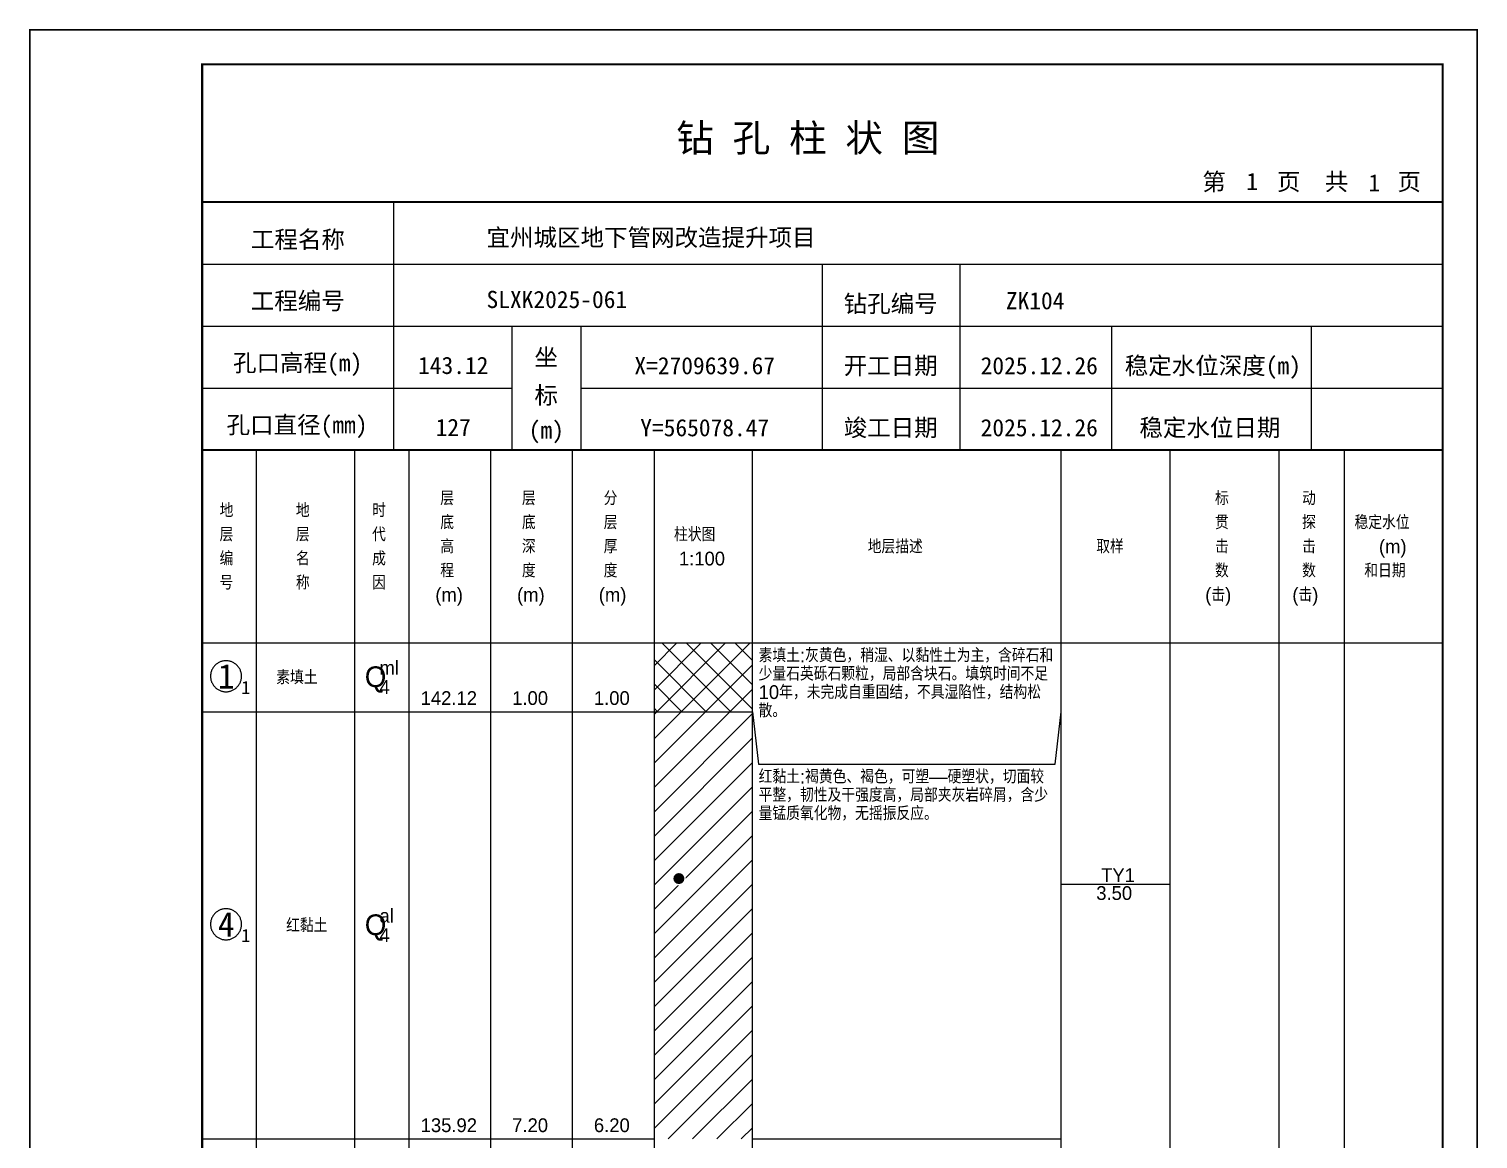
# Model space of a CAD drawing. Header units: millimetres. Extents: x 12489 to 89920, y 4630 to 4927.
# Drawn here: x 57589.3 to 57799.6, y 4765.7 to 4926.8 of the extents above; entities that cross this region are included whole.
import ezdxf
from ezdxf.enums import TextEntityAlignment as Align

# ---------------------------------------------------------------- set-up
doc = ezdxf.new("R2010")
doc.units = ezdxf.units.MM
doc.layers.add('GICAD_QUYANG', color=7, linetype='Continuous')
doc.layers.add('ZZT_TC', color=7, linetype='Continuous')
doc.styles.add('成果图图块', font='', dxfattribs={"height": 2.5})
doc.styles.add('成果图模板', font='')
doc.styles.add('成果图模板标题', font='simhei.ttf')
doc.styles.add('成果图表体', font='Comfont.shx', dxfattribs={"height": 2, "bigfont": 'Hztxt12a.shx'})
doc.styles.get('成果图图块').set_extended_font_data('FangSong_GB2312')
doc.styles.get('成果图模板').set_extended_font_data('FangSong_GB2312')

# ---------------------------------------------------------------- blocks, each defined once
blk = doc.blocks.new('DCBH-1-1-1400', base_point=(0.3, -0.11))
at = {"layer": 'ZZT_TC', "color": 7}
blk.add_polyline3d([(-0.19, 2.31, 0), (-0.3, 2.31, 0), (-0.41, 2.3, 0), (-0.52, 2.29, 0), (-0.63, 2.27, 0), (-0.73, 2.24, 0), (-0.84, 2.21, 0), (-0.95, 2.18, 0), (-1.05, 2.14, 0), (-1.15, 2.09, 0), (-1.25, 2.04, 0), (-1.35, 1.99, 0), (-1.44, 1.93, 0), (-1.53, 1.87, 0), (-1.62, 1.8, 0), (-1.7, 1.73, 0), (-1.78, 1.65, 0), (-1.86, 1.57, 0), (-1.93, 1.49, 0), (-2, 1.4, 0), (-2.06, 1.31, 0), (-2.12, 1.22, 0), (-2.17, 1.12, 0), (-2.22, 1.02, 0), (-2.27, 0.92, 0), (-2.31, 0.82, 0), (-2.34, 0.71, 0), (-2.37, 0.61, 0), (-2.4, 0.5, 0), (-2.41, 0.39, 0), (-2.43, 0.28, 0), (-2.44, 0.17, 0), (-2.44, 0.06, 0), (-2.44, -0.05, 0), (-2.43, -0.16, 0), (-2.41, -0.27, 0), (-2.4, -0.38, 0), (-2.37, -0.49, 0), (-2.34, -0.6, 0), (-2.31, -0.7, 0), (-2.27, -0.8, 0), (-2.22, -0.9, 0), (-2.17, -1, 0), (-2.12, -1.1, 0), (-2.06, -1.19, 0), (-2, -1.28, 0), (-1.93, -1.37, 0), (-1.86, -1.45, 0), (-1.78, -1.53, 0), (-1.7, -1.61, 0), (-1.62, -1.68, 0), (-1.53, -1.75, 0), (-1.44, -1.81, 0), (-1.35, -1.87, 0), (-1.25, -1.93, 0), (-1.15, -1.98, 0), (-1.05, -2.02, 0), (-0.95, -2.06, 0), (-0.84, -2.1, 0), (-0.73, -2.13, 0), (-0.63, -2.15, 0), (-0.52, -2.17, 0), (-0.41, -2.18, 0), (-0.3, -2.19, 0), (-0.19, -2.19, 0), (-0.08, -2.19, 0), (0.03, -2.18, 0), (0.14, -2.17, 0), (0.25, -2.15, 0), (0.36, -2.13, 0), (0.47, -2.1, 0), (0.57, -2.06, 0), (0.67, -2.02, 0), (0.77, -1.98, 0), (0.87, -1.93, 0), (0.97, -1.87, 0), (1.06, -1.81, 0), (1.15, -1.75, 0), (1.24, -1.68, 0), (1.32, -1.61, 0), (1.4, -1.53, 0), (1.48, -1.45, 0), (1.55, -1.37, 0), (1.62, -1.28, 0), (1.68, -1.19, 0), (1.74, -1.1, 0), (1.8, -1, 0), (1.85, -0.9, 0), (1.89, -0.8, 0), (1.93, -0.7, 0), (1.97, -0.6, 0), (2, -0.49, 0), (2.02, -0.38, 0), (2.04, -0.27, 0), (2.05, -0.16, 0), (2.06, -0.05, 0), (2.06, 0.06, 0), (2.06, 0.17, 0), (2.05, 0.28, 0), (2.04, 0.39, 0), (2.02, 0.5, 0), (2, 0.61, 0), (1.97, 0.71, 0), (1.93, 0.82, 0), (1.89, 0.92, 0), (1.85, 1.02, 0), (1.8, 1.12, 0), (1.74, 1.22, 0), (1.68, 1.31, 0), (1.62, 1.4, 0), (1.55, 1.49, 0), (1.48, 1.57, 0), (1.4, 1.65, 0), (1.32, 1.73, 0), (1.24, 1.8, 0), (1.15, 1.87, 0), (1.06, 1.93, 0), (0.97, 1.99, 0), (0.87, 2.04, 0), (0.77, 2.09, 0), (0.67, 2.14, 0), (0.57, 2.18, 0), (0.47, 2.21, 0), (0.36, 2.24, 0), (0.25, 2.27, 0), (0.14, 2.29, 0), (0.03, 2.3, 0), (-0.08, 2.31, 0), (-0.19, 2.31, 0)], dxfattribs=at)
at = {"style": '成果图图块'}
blk.add_text('1', height=3.57, dxfattribs=at).set_placement((-0.16, -1.74), align=Align.CENTER)
blk.add_text('1', height=1.91, dxfattribs=at).set_placement((2.03, -2.53))
blk = doc.blocks.new('DCBH-1-1-1401', base_point=(0.3, -0.11))
at = {"layer": 'ZZT_TC', "color": 7}
blk.add_polyline3d([(-0.19, 2.31, 0), (-0.3, 2.31, 0), (-0.41, 2.3, 0), (-0.52, 2.29, 0), (-0.63, 2.27, 0), (-0.73, 2.24, 0), (-0.84, 2.21, 0), (-0.95, 2.18, 0), (-1.05, 2.14, 0), (-1.15, 2.09, 0), (-1.25, 2.04, 0), (-1.35, 1.99, 0), (-1.44, 1.93, 0), (-1.53, 1.87, 0), (-1.62, 1.8, 0), (-1.7, 1.73, 0), (-1.78, 1.65, 0), (-1.86, 1.57, 0), (-1.93, 1.49, 0), (-2, 1.4, 0), (-2.06, 1.31, 0), (-2.12, 1.22, 0), (-2.17, 1.12, 0), (-2.22, 1.02, 0), (-2.27, 0.92, 0), (-2.31, 0.82, 0), (-2.34, 0.71, 0), (-2.37, 0.61, 0), (-2.4, 0.5, 0), (-2.41, 0.39, 0), (-2.43, 0.28, 0), (-2.44, 0.17, 0), (-2.44, 0.06, 0), (-2.44, -0.05, 0), (-2.43, -0.16, 0), (-2.41, -0.27, 0), (-2.4, -0.38, 0), (-2.37, -0.49, 0), (-2.34, -0.6, 0), (-2.31, -0.7, 0), (-2.27, -0.8, 0), (-2.22, -0.9, 0), (-2.17, -1, 0), (-2.12, -1.1, 0), (-2.06, -1.19, 0), (-2, -1.28, 0), (-1.93, -1.37, 0), (-1.86, -1.45, 0), (-1.78, -1.53, 0), (-1.7, -1.61, 0), (-1.62, -1.68, 0), (-1.53, -1.75, 0), (-1.44, -1.81, 0), (-1.35, -1.87, 0), (-1.25, -1.93, 0), (-1.15, -1.98, 0), (-1.05, -2.02, 0), (-0.95, -2.06, 0), (-0.84, -2.1, 0), (-0.73, -2.13, 0), (-0.63, -2.15, 0), (-0.52, -2.17, 0), (-0.41, -2.18, 0), (-0.3, -2.19, 0), (-0.19, -2.19, 0), (-0.08, -2.19, 0), (0.03, -2.18, 0), (0.14, -2.17, 0), (0.25, -2.15, 0), (0.36, -2.13, 0), (0.47, -2.1, 0), (0.57, -2.06, 0), (0.67, -2.02, 0), (0.77, -1.98, 0), (0.87, -1.93, 0), (0.97, -1.87, 0), (1.06, -1.81, 0), (1.15, -1.75, 0), (1.24, -1.68, 0), (1.32, -1.61, 0), (1.4, -1.53, 0), (1.48, -1.45, 0), (1.55, -1.37, 0), (1.62, -1.28, 0), (1.68, -1.19, 0), (1.74, -1.1, 0), (1.8, -1, 0), (1.85, -0.9, 0), (1.89, -0.8, 0), (1.93, -0.7, 0), (1.97, -0.6, 0), (2, -0.49, 0), (2.02, -0.38, 0), (2.04, -0.27, 0), (2.05, -0.16, 0), (2.06, -0.05, 0), (2.06, 0.06, 0), (2.06, 0.17, 0), (2.05, 0.28, 0), (2.04, 0.39, 0), (2.02, 0.5, 0), (2, 0.61, 0), (1.97, 0.71, 0), (1.93, 0.82, 0), (1.89, 0.92, 0), (1.85, 1.02, 0), (1.8, 1.12, 0), (1.74, 1.22, 0), (1.68, 1.31, 0), (1.62, 1.4, 0), (1.55, 1.49, 0), (1.48, 1.57, 0), (1.4, 1.65, 0), (1.32, 1.73, 0), (1.24, 1.8, 0), (1.15, 1.87, 0), (1.06, 1.93, 0), (0.97, 1.99, 0), (0.87, 2.04, 0), (0.77, 2.09, 0), (0.67, 2.14, 0), (0.57, 2.18, 0), (0.47, 2.21, 0), (0.36, 2.24, 0), (0.25, 2.27, 0), (0.14, 2.29, 0), (0.03, 2.3, 0), (-0.08, 2.31, 0), (-0.19, 2.31, 0)], dxfattribs=at)
at = {"style": '成果图图块'}
blk.add_text('4', height=3.57, dxfattribs=at).set_placement((-0.16, -1.74), align=Align.CENTER)
blk.add_text('1', height=1.91, dxfattribs=at).set_placement((2.03, -2.53))
blk = doc.blocks.new('gkqy1.dwg', base_point=(0.8, 0))
blk.add_wipeout([(-0.2, -0.2), (1.8, -0.2), (1.8, 1.8), (-0.2, 1.8)])
at = {"layer": 'GICAD_QUYANG'}
h = blk.add_hatch(color=7, dxfattribs=at)
edge = h.paths.add_edge_path()
edge.add_arc((0.8, 0.8), 0.8, 0, 360)
blk = doc.blocks.new('钻孔柱状图路桥昇龙制图梁世成校核莫家里.dwg206', base_point=(25, 236))
for p, q in [((52.82, 236), (52.82, 272)), ((25, 263), (205, 263)), ((115, 236), (115, 263)), ((135, 236), (135, 263)), ((25, 254), (205, 254)), ((70, 236), (70, 254)), ((80, 236), (80, 254)), ((157, 236), (157, 254)), ((185.95, 236), (185.95, 254)), ((25, 245), (70, 245)), ((80, 245), (205, 245))]:
    blk.add_line(p, q)
for points, const_width in [([(0, 0), (210, 0), (210, 297), (0, 297)], 0.25), ([(25, 5), (205, 5), (205, 292), (25, 292)], 0.3)]:
    blk.add_lwpolyline(points, close=True, dxfattribs=dict(const_width=const_width))
at = {"const_width": 0.3}
for points in [[(25, 272), (205, 272)], [(25, 236), (205, 236)]]:
    blk.add_lwpolyline(points, dxfattribs=at)
for s, height, style, p in [('钻 孔 柱 状 图', 4, '成果图模板标题', (93.8, 279.31)), ('第', 2.5, '成果图模板', (170.12, 273.7)), ('页', 2.5, '成果图模板', (180.96, 273.7)), ('共', 2.5, '成果图模板', (187.88, 273.7)), ('页', 2.5, '成果图模板', (198.44, 273.7)), ('工程名称', 2.5, '成果图模板', (32.07, 265.32)), ('宜州城区地下管网改造提升项目', 2.5, '成果图模板', (66.26, 265.61)), ('工程编号', 2.5, '成果图模板', (32.05, 256.41)), ('SLXK2025-061', 2.5, '成果图模板', (66.26, 256.61)), ('钻孔编号', 2.5, '成果图模板', (118.08, 256)), ('ZK104', 2.5, '成果图模板', (141.61, 256.43)), ('孔口高程(m)', 2.5, '成果图模板', (29.48, 247.41)), ('坐', 2.5, '成果图模板', (73.21, 248.24)), ('开工日期', 2.5, '成果图模板', (118.08, 247)), ('稳定水位深度(m)', 2.5, '成果图模板', (158.86, 247)), ('标', 2.5, '成果图模板', (73.21, 242.7)), ('孔口直径(mm)', 2.5, '成果图模板', (28.54, 238.41)), ('(m) ', 2.5, '成果图模板', (72.38, 237.65)), ('竣工日期', 2.5, '成果图模板', (118.08, 238)), ('稳定水位日期', 2.5, '成果图模板', (160.99, 238))]:
    blk.add_text(s, height=height, dxfattribs=dict(style=style)).set_placement(p)
at = {"style": '成果图模板'}
for s, p in [('1', (177.35, 273.74)), ('1', (195.08, 273.53)), ('143.12', (61.43, 247.04)), ('X=2709639.67', (97.92, 247)), ('2025.12.26', (146.46, 247)), ('127', (61.43, 238.04)), ('Y=565078.47', (97.92, 238)), ('2025.12.26', (146.46, 238))]:
    blk.add_text(s, height=2.5, dxfattribs=at).set_placement(p, align=Align.CENTER)

msp = doc.modelspace()

# ---------------------------------------------------------------- hatches: boundary and pattern name
at = {"linetype": 'Continuous'}
h = msp.add_hatch(dxfattribs=at)
h.set_pattern_fill('GKSTT', scale=0.5, style=0, pattern_type=2)
h.set_pattern_definition([(45, (0, 0), (-1.76776695, 1.76776695), []), (135, (0, 0), (-1.76776695, -1.76776695), [])])
h.paths.add_polyline_path([(57680.06, 4827.71), (57694.29, 4827.71), (57694.29, 4837.71), (57680.06, 4837.71)])
h = msp.add_hatch(dxfattribs=at)
h.set_pattern_fill('GKNXT', scale=0.5, style=0, pattern_type=2)
h.set_pattern_definition([(45, (0, 0), (-1.76776695, 1.76776695), [])])
h.paths.add_polyline_path([(57680.06, 4765.71), (57694.29, 4765.71), (57694.29, 4827.71), (57680.06, 4827.71)])

# ---------------------------------------------------------------- linework, layer by layer
at = {"color": 0}
for p, q in [((57614.45, 4837.71), (57622.35, 4837.71)), ((57614.45, 4827.71), (57614.45, 4837.71)), ((57622.35, 4827.71), (57622.35, 4837.71)), ((57614.45, 4827.71), (57622.35, 4827.71)), ((57614.45, 4827.71), (57622.35, 4827.71)), ((57614.45, 4765.71), (57614.45, 4827.71)), ((57622.35, 4765.71), (57622.35, 4827.71)), ((57614.45, 4765.71), (57622.35, 4765.71))]:
    msp.add_line(p, q, dxfattribs=at)
for points in [[(57614.45, 4865.71), (57622.35, 4865.71)], [(57614.45, 4837.71), (57614.45, 4865.71)], [(57622.35, 4837.71), (57622.35, 4865.71)], [(57622.35, 4865.71), (57636.58, 4865.71)], [(57622.35, 4837.71), (57622.35, 4865.71)], [(57636.58, 4837.71), (57636.58, 4865.71)], [(57636.58, 4865.71), (57644.49, 4865.71)], [(57636.58, 4837.71), (57636.58, 4865.71)], [(57644.49, 4837.71), (57644.49, 4865.71)], [(57644.49, 4865.71), (57656.35, 4865.71)], [(57644.49, 4837.71), (57644.49, 4865.71)], [(57656.35, 4837.71), (57656.35, 4865.71)], [(57656.35, 4865.71), (57668.2, 4865.71)], [(57656.35, 4837.71), (57656.35, 4865.71)], [(57668.2, 4837.71), (57668.2, 4865.71)], [(57668.2, 4865.71), (57680.06, 4865.71)], [(57668.2, 4837.71), (57668.2, 4865.71)], [(57680.06, 4837.71), (57680.06, 4865.71)], [(57680.06, 4865.71), (57694.29, 4865.71)], [(57680.06, 4837.71), (57680.06, 4865.71)], [(57694.29, 4837.71), (57694.29, 4865.71)], [(57694.29, 4865.71), (57739.11, 4865.71)], [(57694.29, 4837.71), (57694.29, 4865.71)], [(57739.11, 4837.71), (57739.11, 4865.71)], [(57739.11, 4865.71), (57754.92, 4865.71)], [(57739.11, 4837.71), (57739.11, 4865.71)], [(57754.92, 4837.71), (57754.92, 4865.71)], [(57754.92, 4865.71), (57770.73, 4865.71)], [(57754.92, 4837.71), (57754.92, 4865.71)], [(57770.73, 4837.71), (57770.73, 4865.71)], [(57770.73, 4865.71), (57780.22, 4865.71)], [(57770.73, 4837.71), (57770.73, 4865.71)], [(57780.22, 4837.71), (57780.22, 4865.71)], [(57780.22, 4865.71), (57794.45, 4865.71)], [(57780.22, 4837.71), (57780.22, 4865.71)], [(57794.45, 4837.71), (57794.45, 4865.71)], [(57614.45, 4837.71), (57622.35, 4837.71)], [(57614.45, 4643.71), (57614.45, 4837.71)], [(57614.45, 4837.71), (57622.35, 4837.71)], [(57622.35, 4643.71), (57622.35, 4837.71)], [(57622.35, 4837.71), (57636.58, 4837.71)], [(57622.35, 4643.71), (57622.35, 4837.71)], [(57622.35, 4837.71), (57636.58, 4837.71)], [(57622.35, 4837.71), (57636.58, 4837.71)], [(57622.35, 4827.71), (57622.35, 4837.71)], [(57636.58, 4643.71), (57636.58, 4837.71)], [(57636.58, 4827.71), (57636.58, 4837.71)], [(57636.58, 4837.71), (57644.49, 4837.71)], [(57636.58, 4643.71), (57636.58, 4837.71)], [(57636.58, 4837.71), (57644.49, 4837.71)], [(57636.58, 4837.71), (57644.49, 4837.71)], [(57636.58, 4827.71), (57636.58, 4837.71)], [(57644.49, 4643.71), (57644.49, 4837.71)], [(57644.49, 4827.71), (57644.49, 4837.71)], [(57644.49, 4837.71), (57656.35, 4837.71)], [(57644.49, 4643.71), (57644.49, 4837.71)], [(57644.49, 4837.71), (57656.35, 4837.71)], [(57644.49, 4837.71), (57656.35, 4837.71)], [(57644.49, 4827.71), (57644.49, 4837.71)], [(57656.35, 4643.71), (57656.35, 4837.71)], [(57656.35, 4827.71), (57656.35, 4837.71)], [(57656.35, 4837.71), (57668.2, 4837.71)], [(57656.35, 4643.71), (57656.35, 4837.71)], [(57656.35, 4837.71), (57668.2, 4837.71)], [(57656.35, 4837.71), (57668.2, 4837.71)], [(57656.35, 4827.71), (57656.35, 4837.71)], [(57668.2, 4643.71), (57668.2, 4837.71)], [(57668.2, 4827.71), (57668.2, 4837.71)], [(57668.2, 4837.71), (57680.06, 4837.71)], [(57668.2, 4643.71), (57668.2, 4837.71)], [(57668.2, 4837.71), (57680.06, 4837.71)], [(57668.2, 4837.71), (57680.06, 4837.71)], [(57668.2, 4827.71), (57668.2, 4837.71)], [(57680.06, 4643.71), (57680.06, 4837.71)], [(57680.06, 4827.71), (57680.06, 4837.71)], [(57680.06, 4837.71), (57694.29, 4837.71)], [(57680.06, 4643.71), (57680.06, 4837.71)], [(57680.06, 4837.71), (57694.29, 4837.71)], [(57694.29, 4643.71), (57694.29, 4837.71)], [(57694.29, 4837.71), (57739.11, 4837.71)], [(57694.29, 4643.71), (57694.29, 4837.71)], [(57694.29, 4837.71), (57739.11, 4837.71)], [(57694.29, 4827.71), (57694.29, 4837.71)], [(57739.11, 4643.71), (57739.11, 4837.71)], [(57739.11, 4827.71), (57739.11, 4837.71)], [(57739.11, 4837.71), (57754.92, 4837.71)], [(57739.11, 4643.71), (57739.11, 4837.71)], [(57739.11, 4837.71), (57754.92, 4837.71)], [(57754.92, 4643.71), (57754.92, 4837.71)], [(57754.92, 4837.71), (57770.73, 4837.71)], [(57754.92, 4643.71), (57754.92, 4837.71)], [(57754.92, 4837.71), (57770.73, 4837.71)], [(57770.73, 4643.71), (57770.73, 4837.71)], [(57770.73, 4837.71), (57780.22, 4837.71)], [(57770.73, 4643.71), (57770.73, 4837.71)], [(57770.73, 4837.71), (57780.22, 4837.71)], [(57780.22, 4643.71), (57780.22, 4837.71)], [(57780.22, 4837.71), (57794.45, 4837.71)], [(57780.22, 4643.71), (57780.22, 4837.71)], [(57780.22, 4837.71), (57794.45, 4837.71)], [(57794.45, 4643.71), (57794.45, 4837.71)], [(57622.35, 4827.71), (57636.58, 4827.71)], [(57622.35, 4827.71), (57636.58, 4827.71)], [(57622.35, 4765.71), (57622.35, 4827.71)], [(57636.58, 4765.71), (57636.58, 4827.71)], [(57636.58, 4827.71), (57644.49, 4827.71)], [(57636.58, 4827.71), (57644.49, 4827.71)], [(57636.58, 4765.71), (57636.58, 4827.71)], [(57644.49, 4765.71), (57644.49, 4827.71)], [(57644.49, 4827.71), (57656.35, 4827.71)], [(57644.49, 4827.71), (57656.35, 4827.71)], [(57644.49, 4765.71), (57644.49, 4827.71)], [(57656.35, 4765.71), (57656.35, 4827.71)], [(57656.35, 4827.71), (57668.2, 4827.71)], [(57656.35, 4827.71), (57668.2, 4827.71)], [(57656.35, 4765.71), (57656.35, 4827.71)], [(57668.2, 4765.71), (57668.2, 4827.71)], [(57668.2, 4827.71), (57680.06, 4827.71)], [(57668.2, 4827.71), (57680.06, 4827.71)], [(57668.2, 4765.71), (57668.2, 4827.71)], [(57680.06, 4765.71), (57680.06, 4827.71)], [(57694.29, 4827.71), (57695.19, 4820.11)], [(57694.29, 4765.71), (57694.29, 4827.71)], [(57738.22, 4820.11), (57739.11, 4827.71)], [(57739.11, 4765.71), (57739.11, 4827.71)], [(57695.19, 4820.11), (57738.22, 4820.11)], [(57739.11, 4802.71), (57754.92, 4802.71)], [(57622.35, 4765.71), (57636.58, 4765.71)], [(57636.58, 4765.71), (57644.49, 4765.71)], [(57644.49, 4765.71), (57656.35, 4765.71)], [(57656.35, 4765.71), (57668.2, 4765.71)], [(57668.2, 4765.71), (57680.06, 4765.71)], [(57694.29, 4765.71), (57739.11, 4765.71)]]:
    msp.add_lwpolyline(points, dxfattribs=at)
at = {"color": 7, "flags": 128}
msp.add_lwpolyline([(57680.06, 4827.71), (57694.29, 4827.71)], dxfattribs=at)

# ---------------------------------------------------------------- block references
for name, p in [('DCBH-1-1-1400', (57618.4, 4832.71)), ('DCBH-1-1-1401', (57618.4, 4796.71))]:
    msp.add_blockref(name, p)

# ---------------------------------------------------------------- texts
at = {"color": 0, "style": '成果图表体'}
for s, height, p in [('层', 2, (57649, 4857.71)), ('层', 2, (57660.85, 4857.71)), ('分', 2, (57672.71, 4857.71)), ('标', 2, (57761.41, 4857.71)), ('动', 2, (57774.05, 4857.71)), ('地', 2, (57616.98, 4855.96)), ('地', 2, (57628.05, 4855.96)), ('时', 2, (57639.11, 4855.96)), ('底', 2, (57649, 4854.21)), ('底', 2, (57660.85, 4854.21)), ('层', 2, (57672.71, 4854.21)), ('贯', 2, (57761.41, 4854.21)), ('探', 2, (57774.05, 4854.21)), ('稳定水位', 2, (57781.65, 4854.21)), ('层', 2, (57616.98, 4852.46)), ('层', 2, (57628.05, 4852.46)), ('代', 2, (57639.11, 4852.46)), ('高', 2, (57649, 4850.71)), ('深', 2, (57660.85, 4850.71)), ('厚', 2, (57672.71, 4850.71)), ('柱状图', 2, (57682.91, 4852.46)), ('地层描述', 2, (57711.02, 4850.71)), ('取样', 2, (57744.18, 4850.71)), ('击', 2, (57761.41, 4850.71)), ('击', 2, (57774.05, 4850.71)), ('(m)', 2, (57785.2, 4850.71)), ('编', 2, (57616.98, 4848.96)), ('名', 2, (57628.05, 4848.96)), ('成', 2, (57639.11, 4848.96)), ('1:100', 2, (57683.62, 4848.96)), ('程', 2, (57649, 4847.21)), ('度', 2, (57660.85, 4847.21)), ('度', 2, (57672.71, 4847.21)), ('数', 2, (57761.41, 4847.21)), ('数', 2, (57774.05, 4847.21)), ('和日期', 2, (57783.07, 4847.21)), ('号', 2, (57616.98, 4845.46)), ('称', 2, (57628.05, 4845.46)), ('因', 2, (57639.11, 4845.46)), ('(m)', 2, (57648.28, 4843.71)), ('(m)', 2, (57660.14, 4843.71)), ('(m)', 2, (57672, 4843.71)), ('(击)', 2, (57759.99, 4843.71)), ('(击)', 2, (57772.63, 4843.71)), ('素填土', 2, (57625.2, 4831.71)), ('Q', 3, (57638.05, 4831.31)), ('ml', 2, (57640.18, 4833.11)), ('4', 2, (57640.18, 4830.31)), ('142.12', 2, (57646.15, 4828.71)), ('1.00', 2, (57659.43, 4828.71)), ('1.00', 2, (57671.29, 4828.71)), ('TY1', 2, (57744.89, 4803.01)), ('3.50', 2, (57744.18, 4800.41)), ('红黏土', 2, (57626.63, 4795.71)), ('Q', 3, (57638.05, 4795.31)), ('al', 2, (57640.18, 4797.11)), ('4', 2, (57640.18, 4794.31)), ('135.92', 2, (57646.15, 4766.71)), ('7.20', 2, (57659.43, 4766.71)), ('6.20', 2, (57671.29, 4766.71))]:
    msp.add_text(s, height=height, dxfattribs=at).set_placement(p)
at = {"color": 0, "char_height": 2, "width": 43.0292, "attachment_point": 1, "line_spacing_factor": 0.8, "style": '成果图表体'}
for s, insert in [('素填土:灰黄色，稍湿、以黏性土为主，含碎石和少量石英砾石颗粒，局部含块石。填筑时间不足10年，未完成自重固结，不具湿陷性，结构松散。', (57695.19, 4836.91)), ('红黏土:褐黄色、褐色，可塑—硬塑状，切面较平整，韧性及干强度高，局部夹灰岩碎屑，含少量锰质氧化物，无摇振反应。', (57695.19, 4819.31))]:
    msp.add_mtext(s, dxfattribs=dict(at, insert=insert))

# ---------------------------------------------------------------- next in the draw order: block references
msp.add_blockref('gkqy1.dwg', (57683.62, 4802.71))

# ---------------------------------------------------------------- next in the draw order: block references
msp.add_blockref('钻孔柱状图路桥昇龙制图梁世成校核莫家里.dwg206', (57614.45, 4865.71))

doc.saveas('drawing.dxf')
